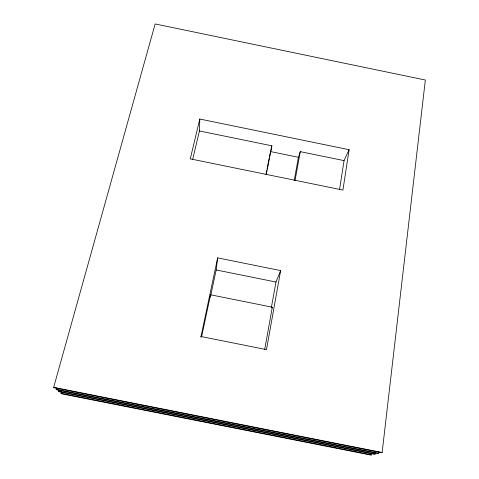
<?xml version="1.0" encoding="UTF-8"?>
<svg xmlns="http://www.w3.org/2000/svg" width="479" height="479" viewBox="0 0 479 479"><rect width="100%" height="100%" fill="white"/><g stroke="black" fill="none" stroke-linecap="round" stroke-linejoin="round"><path stroke-width="0.72" d="M192.594 159.699L199.444 130.959L199.803 119.032L349.113 149.705L342.922 190.073L190.265 158.866L199.803 119.032M200.851 337.162L217.652 257.87L280.64 270.605L266.486 349.628L200.905 336.498M210.287 296.962L210.526 294.777L272.306 307.207L264.665 349.64M382.134 452.469L425.346 80.017L155.154 23.95L53.654 387.343L54.235 387.81L381.308 452.655L382.134 452.469L53.654 387.343M56.558 387.924L56.163 389.367L56.72 389.816L377.757 453.457L378.56 453.272L378.733 451.787M58.971 389.876L58.576 391.313L59.115 391.75L374.339 454.224L375.111 454.05L375.291 452.565M61.426 391.858L61.031 393.301L61.677 393.822L370.674 455.05L371.602 454.84L371.782 453.356M210.437 296.902L216.167 269.958L217.652 257.87M339.527 189.732L344.048 160.621L349.113 149.705M271.342 307.638L275.964 282.029L280.64 270.605M294.214 180.601L298.423 157.286L300.261 151.639L344.048 160.621M295.04 180.637L300.261 151.639M266.073 174.093L266.785 170.458M267.072 169.003L269.216 158.106M269.497 156.651L271.868 145.814L199.444 130.959M266.192 174.739L271.868 145.814M201.545 337.006L210.526 294.777M271.982 307.943L272.306 307.207M56.163 389.367L378.56 453.272M58.576 391.313L375.111 454.05M61.031 393.301L371.602 454.84M216.167 269.958L275.964 282.029M270.497 151.562L298.423 157.286"/></g></svg>
